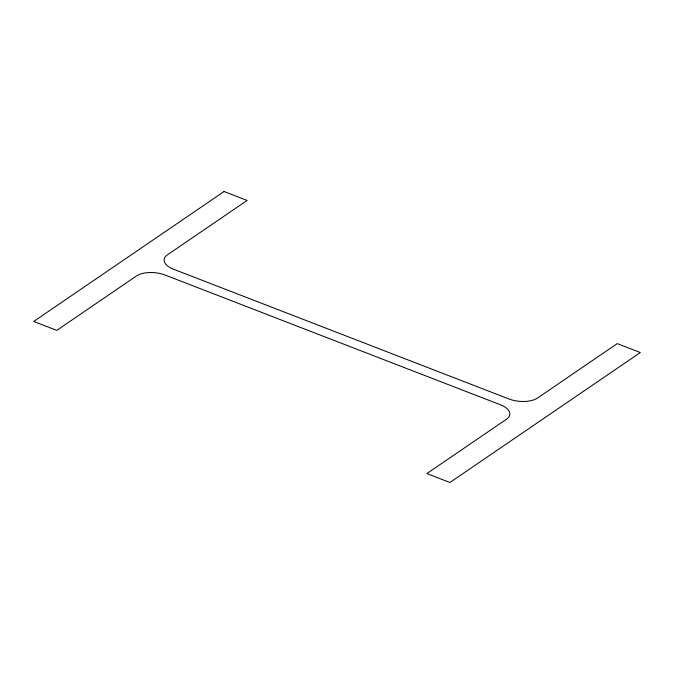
<?xml version="1.0" encoding="UTF-8"?>
<svg xmlns="http://www.w3.org/2000/svg" width="674" height="674" viewBox="0 0 674 674"><rect width="100%" height="100%" fill="white"/><g stroke="black" fill="none" stroke-linecap="round" stroke-linejoin="round"><path stroke-width="1.01" d="M224.071 191.509L33.7 321.456L56.759 330.378L136.443 275.986A20.86 10.076 5.5 0 1 165.164 275.068L500.327 404.737A20.86 10.076 5.5 0 1 506.553 419.177L426.869 473.569L449.929 482.491L640.3 352.544L617.241 343.622L537.557 398.014A20.86 10.076 5.5 0 1 508.836 398.932L173.673 269.263A20.86 10.076 5.5 0 1 167.447 254.823L247.131 200.431L224.071 191.509"/></g></svg>
